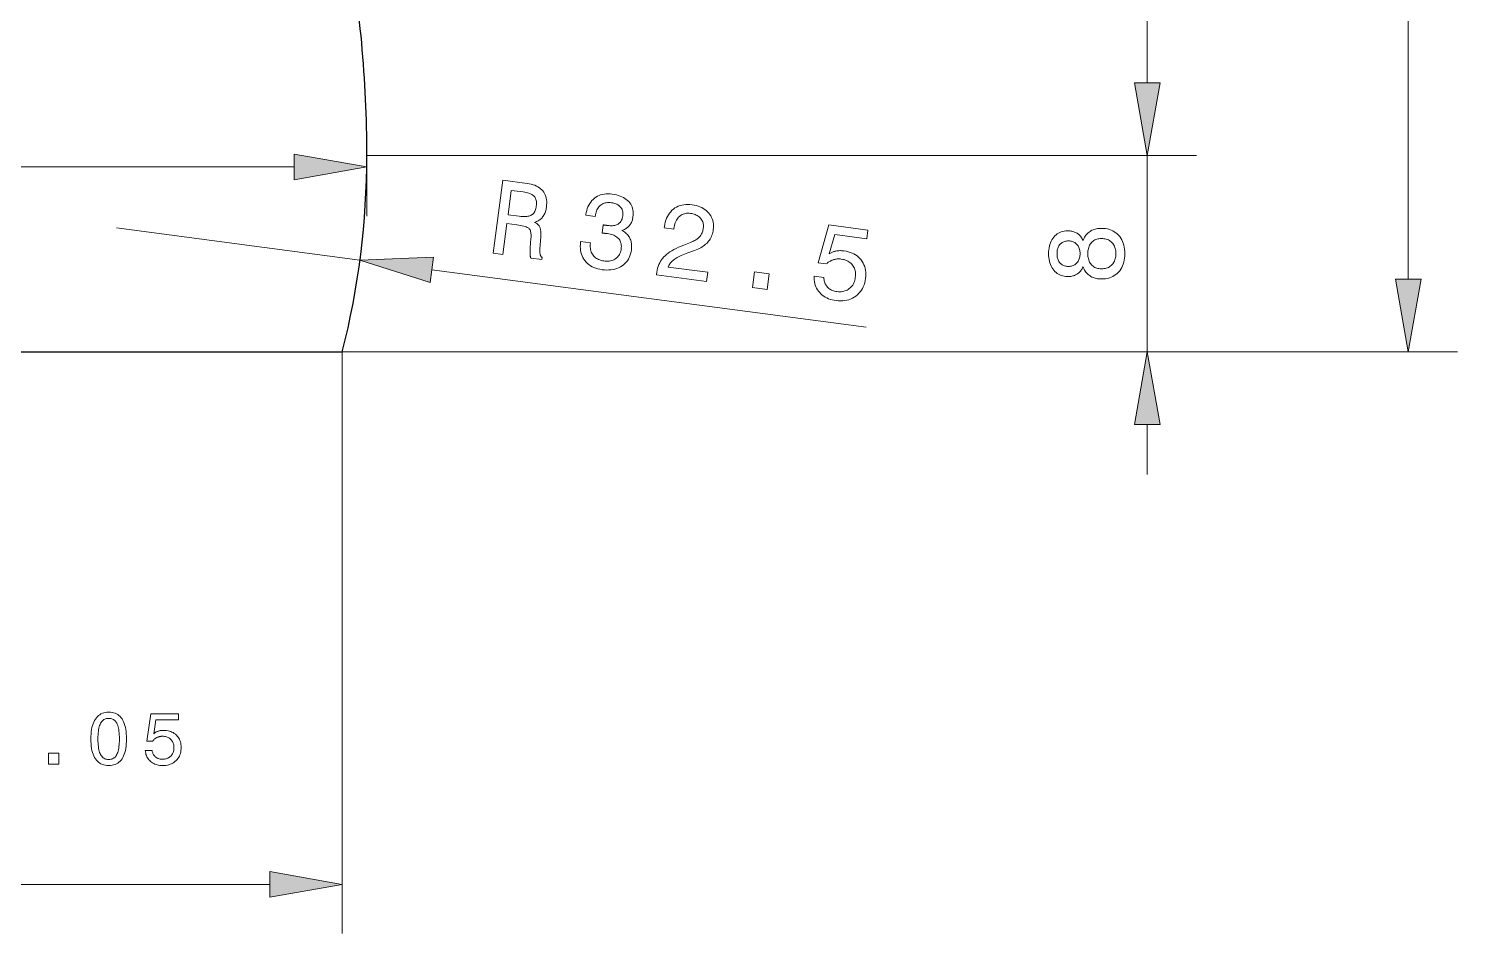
# Model space of a CAD drawing. Extents: x 0 to 297, y 0 to 420.
# Drawn here: x 162.3 to 220.5, y 111.1 to 148 of the extents above; entities that cross this region are included whole.
import ezdxf

# ---------------------------------------------------------------- set-up
doc = ezdxf.new("R2010")
doc.units = 0

msp = doc.modelspace()

# ---------------------------------------------------------------- linework, layer by layer
at = {"color": 7, "lineweight": 13}
for p, q in [((218.505, 137.787), (218.505, 351.878)), ((207.872, 145.787), (207.872, 177.878)), ((176.088, 142.832), (209.872, 142.832)), ((176.088, 142.832), (209.872, 142.832)), ((135.543, 142.364), (173.134, 142.364)), ((175.038, 134.832), (209.872, 134.832)), ((175.038, 134.832), (220.505, 134.832)), ((175.088, 134.832), (175.088, 111.135)), ((136.543, 113.135), (172.134, 113.135))]:
    msp.add_line(p, q, dxfattribs=at)
at = {"color": 7, "lineweight": 13, "ltscale": 0.051139}
for p, q in [((207.872, 145.787), (207.872, 147.832)), ((207.872, 129.832), (207.872, 131.878))]:
    msp.add_line(p, q, dxfattribs=at)
at = {"color": 7, "lineweight": 13, "ltscale": 0.061712}
msp.add_line((176.088, 142.832), (176.088, 140.364), dxfattribs=at)
at = {"color": 7, "lineweight": 13, "ltscale": 0.2}
msp.add_line((207.872, 134.832), (207.872, 142.832), dxfattribs=at)
at = {"color": 7, "lineweight": 13, "ltscale": 0.25}
msp.add_line((165.893, 139.878), (175.807, 138.565), dxfattribs=at)
at = {"color": 7, "lineweight": 13, "ltscale": 0.446069}
msp.add_line((178.736, 138.177), (196.424, 135.834), dxfattribs=at)
at = {"color": 7, "lineweight": 30}
for p, q in [((133.588, 134.832), (175.088, 134.832)), ((133.638, 134.832), (175.038, 134.832))]:
    msp.add_line(p, q, dxfattribs=at)
at = {"color": 7, "lineweight": 13}
for points in [[(207.351, 145.787), (207.872, 142.832), (208.393, 145.787)], [(207.351, 145.787), (207.872, 142.832), (208.393, 145.787)], [(173.134, 141.843), (176.088, 142.364), (173.134, 142.885)], [(181.229, 138.855), (181.623, 141.825), (182.615, 141.694), (182.701, 141.68), (182.781, 141.663), (182.857, 141.642), (182.928, 141.617), (182.995, 141.588), (183.056, 141.556), (183.113, 141.52), (183.165, 141.48), (183.213, 141.436), (183.255, 141.389), (183.293, 141.338), (183.326, 141.283), (183.353, 141.226), (183.375, 141.165), (183.393, 141.1), (183.405, 141.033), (183.412, 140.962), (183.414, 140.887), (183.41, 140.809), (183.402, 140.728), (183.395, 140.68), (183.385, 140.634), (183.374, 140.59), (183.362, 140.547), (183.347, 140.506), (183.331, 140.467), (183.313, 140.429), (183.293, 140.394), (183.271, 140.36), (183.248, 140.328), (183.223, 140.297), (183.196, 140.269), (183.167, 140.242), (183.137, 140.217), (183.105, 140.194), (183.071, 140.173), (183.036, 140.154), (182.999, 140.137), (182.96, 140.121), (182.92, 140.107), (182.95, 140.093), (182.978, 140.077), (183.005, 140.06), (183.029, 140.042), (183.051, 140.024), (183.072, 140.004), (183.09, 139.984), (183.106, 139.962), (183.12, 139.94), (183.133, 139.916), (183.143, 139.891), (183.152, 139.862), (183.16, 139.831), (183.166, 139.796), (183.171, 139.758), (183.174, 139.716), (183.176, 139.672), (183.176, 139.624), (183.174, 139.573), (183.172, 139.519), (183.139, 139.032), (183.137, 139.001), (183.136, 138.972), (183.135, 138.944), (183.135, 138.918), (183.136, 138.894), (183.137, 138.871), (183.139, 138.85), (183.142, 138.831), (183.145, 138.813), (183.148, 138.797), (183.153, 138.782), (183.158, 138.767), (183.163, 138.753), (183.17, 138.74), (183.177, 138.728), (183.185, 138.716), (183.194, 138.704), (183.204, 138.694), (183.214, 138.683), (183.225, 138.674), (183.215, 138.592), (182.765, 138.652), (182.761, 138.663), (182.757, 138.675), (182.753, 138.687), (182.75, 138.701), (182.747, 138.716), (182.744, 138.731), (182.742, 138.748), (182.74, 138.765), (182.738, 138.783), (182.736, 138.803), (182.735, 138.823), (182.735, 138.845), (182.734, 138.868), (182.734, 138.892), (182.735, 138.918), (182.735, 138.945), (182.736, 138.973), (182.738, 139.002), (182.739, 139.033), (182.741, 139.066), (182.771, 139.453), (182.775, 139.509), (182.776, 139.562), (182.774, 139.611), (182.771, 139.656), (182.765, 139.698), (182.757, 139.735), (182.747, 139.769), (182.734, 139.799), (182.719, 139.825), (182.702, 139.847), (182.681, 139.867), (182.653, 139.886), (182.619, 139.904), (182.578, 139.921), (182.531, 139.937), (182.478, 139.952), (182.418, 139.966), (182.352, 139.979), (182.279, 139.991), (182.2, 140.003), (181.792, 140.057), (181.626, 138.803)], [(182.456, 141.345), (181.972, 141.409), (181.841, 140.42), (182.298, 140.36), (182.366, 140.352), (182.43, 140.347), (182.49, 140.345), (182.546, 140.346), (182.598, 140.349), (182.647, 140.356), (182.691, 140.365), (182.731, 140.377), (182.768, 140.392), (182.8, 140.41), (182.83, 140.431), (182.857, 140.456), (182.882, 140.484), (182.904, 140.515), (182.924, 140.55), (182.942, 140.588), (182.957, 140.629), (182.97, 140.674), (182.981, 140.723), (182.989, 140.774), (182.994, 140.826), (182.997, 140.875), (182.996, 140.921), (182.992, 140.964), (182.985, 141.005), (182.975, 141.043), (182.962, 141.079), (182.945, 141.112), (182.926, 141.142), (182.903, 141.17), (182.877, 141.195), (182.847, 141.219), (182.812, 141.241), (182.774, 141.261), (182.731, 141.279), (182.684, 141.296), (182.634, 141.311), (182.579, 141.324), (182.52, 141.335)], [(184.796, 139.332), (185.191, 139.279), (185.185, 139.218), (185.184, 139.158), (185.185, 139.101), (185.191, 139.047), (185.2, 138.995), (185.213, 138.945), (185.229, 138.898), (185.248, 138.853), (185.272, 138.811), (185.299, 138.77), (185.329, 138.733), (185.362, 138.699), (185.399, 138.668), (185.438, 138.64), (185.481, 138.615), (185.527, 138.593), (185.576, 138.574), (185.627, 138.558), (185.683, 138.546), (185.741, 138.536), (185.798, 138.53), (185.854, 138.528), (185.907, 138.529), (185.958, 138.533), (186.008, 138.541), (186.055, 138.552), (186.1, 138.567), (186.143, 138.585), (186.184, 138.607), (186.222, 138.632), (186.259, 138.66), (186.292, 138.691), (186.322, 138.725), (186.349, 138.762), (186.373, 138.801), (186.394, 138.844), (186.412, 138.889), (186.427, 138.936), (186.439, 138.987), (186.448, 139.04), (186.452, 139.089), (186.454, 139.136), (186.451, 139.182), (186.445, 139.225), (186.435, 139.267), (186.422, 139.307), (186.405, 139.346), (186.385, 139.382), (186.361, 139.417), (186.333, 139.45), (186.302, 139.481), (186.268, 139.51), (186.23, 139.536), (186.19, 139.559), (186.147, 139.581), (186.1, 139.6), (186.051, 139.616), (185.998, 139.63), (185.943, 139.642), (185.884, 139.651), (185.876, 139.652), (185.867, 139.653), (185.859, 139.654), (185.85, 139.655), (185.841, 139.656), (185.832, 139.657), (185.823, 139.658), (185.814, 139.659), (185.805, 139.66), (185.796, 139.66), (185.787, 139.661), (185.776, 139.662), (185.766, 139.663), (185.754, 139.664), (185.742, 139.665), (185.73, 139.666), (185.717, 139.667), (185.703, 139.668), (185.689, 139.669), (185.674, 139.67), (185.719, 140.007), (185.728, 140.005), (185.737, 140.004), (185.746, 140.002), (185.755, 140), (185.763, 139.999), (185.772, 139.997), (185.781, 139.996), (185.789, 139.995), (185.798, 139.993), (185.806, 139.992), (185.814, 139.991), (185.822, 139.989), (185.83, 139.988), (185.838, 139.987), (185.846, 139.986), (185.854, 139.985), (185.861, 139.984), (185.869, 139.983), (185.876, 139.982), (185.883, 139.981), (185.94, 139.974), (185.993, 139.971), (186.044, 139.97), (186.092, 139.972), (186.138, 139.976), (186.181, 139.983), (186.221, 139.993), (186.259, 140.005), (186.294, 140.02), (186.326, 140.038), (186.355, 140.058), (186.382, 140.082), (186.407, 140.108), (186.429, 140.137), (186.449, 140.168), (186.466, 140.202), (186.481, 140.24), (186.493, 140.279), (186.503, 140.322), (186.511, 140.368), (186.515, 140.412), (186.517, 140.454), (186.515, 140.495), (186.511, 140.534), (186.503, 140.572), (186.493, 140.607), (186.48, 140.641), (186.463, 140.673), (186.444, 140.704), (186.422, 140.732), (186.397, 140.759), (186.369, 140.784), (186.339, 140.806), (186.305, 140.827), (186.27, 140.845), (186.231, 140.861), (186.19, 140.875), (186.146, 140.887), (186.1, 140.897), (186.05, 140.905), (185.995, 140.911), (185.941, 140.913), (185.89, 140.911), (185.841, 140.906), (185.795, 140.898), (185.751, 140.886), (185.709, 140.87), (185.669, 140.851), (185.632, 140.828), (185.597, 140.801), (185.565, 140.771), (185.535, 140.738), (185.508, 140.701), (185.483, 140.661), (185.461, 140.617), (185.441, 140.57), (185.424, 140.52), (185.409, 140.466), (185.397, 140.409), (185.387, 140.348), (185.007, 140.399), (185.011, 140.428), (185.025, 140.513), (185.043, 140.594), (185.066, 140.671), (185.094, 140.744), (185.126, 140.812), (185.163, 140.876), (185.205, 140.936), (185.251, 140.992), (185.302, 141.043), (185.357, 141.09), (185.416, 141.133), (185.478, 141.169), (185.543, 141.2), (185.61, 141.226), (185.681, 141.245), (185.754, 141.259), (185.83, 141.268), (185.909, 141.27), (185.991, 141.267), (186.076, 141.259), (186.165, 141.245), (186.249, 141.227), (186.328, 141.206), (186.403, 141.181), (186.473, 141.152), (186.539, 141.12), (186.6, 141.084), (186.656, 141.045), (186.707, 141.001), (186.754, 140.954), (186.796, 140.904), (186.833, 140.851), (186.863, 140.796), (186.889, 140.737), (186.909, 140.676), (186.923, 140.613), (186.933, 140.546), (186.936, 140.478), (186.934, 140.406), (186.927, 140.332), (186.92, 140.289), (186.912, 140.248), (186.902, 140.209), (186.89, 140.171), (186.877, 140.135), (186.862, 140.1), (186.845, 140.067), (186.826, 140.035), (186.805, 140.005), (186.783, 139.976), (186.759, 139.949), (186.734, 139.924), (186.707, 139.9), (186.678, 139.878), (186.648, 139.858), (186.616, 139.839), (186.582, 139.822), (186.547, 139.807), (186.51, 139.793), (186.471, 139.782), (186.516, 139.757), (186.558, 139.73), (186.597, 139.702), (186.634, 139.673), (186.668, 139.641), (186.699, 139.608), (186.728, 139.574), (186.755, 139.537), (186.779, 139.499), (186.8, 139.459), (186.818, 139.418), (186.834, 139.376), (186.847, 139.332), (186.858, 139.286), (186.866, 139.24), (186.871, 139.192), (186.873, 139.142), (186.873, 139.091), (186.869, 139.039), (186.864, 138.985), (186.85, 138.902), (186.83, 138.822), (186.805, 138.747), (186.775, 138.676), (186.739, 138.609), (186.698, 138.546), (186.652, 138.487), (186.6, 138.433), (186.543, 138.383), (186.48, 138.336), (186.413, 138.295), (186.343, 138.26), (186.27, 138.23), (186.193, 138.206), (186.114, 138.187), (186.031, 138.174), (185.945, 138.167), (185.856, 138.166), (185.764, 138.17), (185.668, 138.18), (185.578, 138.195), (185.493, 138.214), (185.412, 138.239), (185.336, 138.268), (185.264, 138.302), (185.196, 138.342), (185.133, 138.386), (185.074, 138.434), (185.02, 138.488), (184.97, 138.547), (184.926, 138.61), (184.887, 138.675), (184.854, 138.743), (184.827, 138.815), (184.807, 138.889), (184.792, 138.966), (184.783, 139.046), (184.78, 139.128), (184.783, 139.214), (184.792, 139.302)], [(187.878, 137.975), (187.88, 137.987), (187.893, 138.074), (187.911, 138.157), (187.932, 138.236), (187.956, 138.312), (187.985, 138.385), (188.017, 138.454), (188.052, 138.52), (188.092, 138.583), (188.135, 138.641), (188.182, 138.697), (188.234, 138.75), (188.293, 138.802), (188.358, 138.854), (188.43, 138.904), (188.509, 138.953), (188.594, 139.002), (188.685, 139.049), (188.783, 139.095), (188.888, 139.141), (189, 139.185), (189.271, 139.29), (189.318, 139.309), (189.364, 139.329), (189.407, 139.35), (189.447, 139.372), (189.485, 139.394), (189.521, 139.418), (189.554, 139.443), (189.585, 139.468), (189.614, 139.495), (189.64, 139.522), (189.664, 139.551), (189.686, 139.581), (189.706, 139.612), (189.724, 139.645), (189.74, 139.679), (189.755, 139.714), (189.767, 139.751), (189.777, 139.789), (189.786, 139.828), (189.792, 139.869), (189.797, 139.916), (189.798, 139.961), (189.795, 140.005), (189.789, 140.047), (189.78, 140.088), (189.767, 140.128), (189.751, 140.166), (189.731, 140.203), (189.707, 140.238), (189.681, 140.272), (189.651, 140.304), (189.618, 140.333), (189.583, 140.36), (189.546, 140.384), (189.506, 140.406), (189.463, 140.425), (189.418, 140.441), (189.37, 140.455), (189.319, 140.466), (189.266, 140.475), (189.213, 140.48), (189.162, 140.481), (189.112, 140.478), (189.065, 140.471), (189.019, 140.461), (188.975, 140.446), (188.933, 140.427), (188.892, 140.404), (188.853, 140.378), (188.817, 140.347), (188.782, 140.313), (188.75, 140.275), (188.721, 140.235), (188.694, 140.191), (188.671, 140.144), (188.65, 140.094), (188.632, 140.041), (188.616, 139.984), (188.604, 139.925), (188.594, 139.862), (188.589, 139.826), (188.2, 139.878), (188.208, 139.939), (188.223, 140.03), (188.243, 140.117), (188.268, 140.2), (188.297, 140.278), (188.331, 140.351), (188.37, 140.42), (188.414, 140.484), (188.463, 140.543), (188.516, 140.598), (188.575, 140.648), (188.637, 140.693), (188.702, 140.732), (188.771, 140.765), (188.842, 140.792), (188.917, 140.813), (188.995, 140.827), (189.075, 140.836), (189.159, 140.839), (189.246, 140.836), (189.336, 140.827), (189.422, 140.813), (189.504, 140.795), (189.582, 140.772), (189.655, 140.745), (189.725, 140.713), (189.791, 140.677), (189.852, 140.637), (189.91, 140.592), (189.964, 140.542), (190.013, 140.488), (190.058, 140.431), (190.097, 140.372), (190.13, 140.31), (190.157, 140.245), (190.179, 140.179), (190.195, 140.11), (190.204, 140.039), (190.208, 139.965), (190.207, 139.889), (190.199, 139.811), (190.189, 139.751), (190.177, 139.692), (190.161, 139.635), (190.143, 139.581), (190.121, 139.528), (190.097, 139.477), (190.069, 139.429), (190.039, 139.382), (190.005, 139.337), (189.969, 139.294), (189.929, 139.253), (189.887, 139.213), (189.841, 139.175), (189.792, 139.139), (189.74, 139.105), (189.684, 139.072), (189.626, 139.041), (189.564, 139.012), (189.499, 138.984), (189.431, 138.958), (189.163, 138.864), (189.089, 138.836), (189.019, 138.808), (188.953, 138.781), (188.891, 138.754), (188.833, 138.727), (188.779, 138.7), (188.73, 138.674), (188.684, 138.647), (188.643, 138.621), (188.606, 138.595), (188.572, 138.569), (188.539, 138.541), (188.509, 138.513), (188.481, 138.483), (188.455, 138.453), (188.431, 138.421), (188.409, 138.389), (188.389, 138.356), (188.371, 138.321), (188.355, 138.286), (189.969, 138.072), (189.92, 137.704)], [(194.305, 137.912), (194.702, 137.86), (194.704, 137.813), (194.71, 137.769), (194.717, 137.726), (194.728, 137.684), (194.741, 137.644), (194.757, 137.607), (194.775, 137.57), (194.797, 137.536), (194.821, 137.503), (194.847, 137.472), (194.877, 137.443), (194.908, 137.416), (194.941, 137.391), (194.977, 137.37), (195.014, 137.35), (195.053, 137.333), (195.095, 137.318), (195.139, 137.305), (195.185, 137.295), (195.232, 137.288), (195.291, 137.282), (195.348, 137.28), (195.403, 137.282), (195.457, 137.288), (195.508, 137.298), (195.558, 137.311), (195.605, 137.329), (195.651, 137.351), (195.695, 137.376), (195.737, 137.406), (195.777, 137.439), (195.813, 137.475), (195.846, 137.513), (195.875, 137.554), (195.902, 137.598), (195.924, 137.645), (195.944, 137.695), (195.96, 137.747), (195.973, 137.802), (195.982, 137.86), (195.989, 137.92), (195.991, 137.978), (195.989, 138.033), (195.983, 138.087), (195.974, 138.139), (195.96, 138.188), (195.943, 138.236), (195.921, 138.282), (195.896, 138.325), (195.867, 138.367), (195.834, 138.406), (195.798, 138.442), (195.76, 138.474), (195.718, 138.504), (195.674, 138.53), (195.627, 138.552), (195.576, 138.572), (195.523, 138.588), (195.467, 138.601), (195.408, 138.611), (195.373, 138.615), (195.339, 138.617), (195.306, 138.618), (195.272, 138.617), (195.24, 138.615), (195.207, 138.612), (195.175, 138.607), (195.144, 138.601), (195.113, 138.593), (195.082, 138.584), (195.052, 138.573), (195.022, 138.561), (194.993, 138.547), (194.965, 138.532), (194.937, 138.516), (194.909, 138.498), (194.882, 138.479), (194.856, 138.458), (194.83, 138.436), (194.805, 138.412), (194.464, 138.457), (194.907, 140.002), (196.496, 139.792), (196.449, 139.44), (195.147, 139.613), (194.922, 138.828), (194.946, 138.844), (194.971, 138.858), (194.996, 138.872), (195.022, 138.884), (195.049, 138.896), (195.076, 138.906), (195.105, 138.916), (195.133, 138.924), (195.163, 138.932), (195.193, 138.938), (195.223, 138.943), (195.254, 138.948), (195.285, 138.951), (195.317, 138.953), (195.349, 138.955), (195.382, 138.955), (195.415, 138.954), (195.448, 138.952), (195.482, 138.949), (195.516, 138.945), (195.605, 138.931), (195.69, 138.911), (195.771, 138.886), (195.848, 138.857), (195.92, 138.823), (195.988, 138.783), (196.051, 138.739), (196.111, 138.689), (196.166, 138.635), (196.217, 138.576), (196.262, 138.513), (196.302, 138.447), (196.335, 138.379), (196.363, 138.308), (196.384, 138.234), (196.4, 138.158), (196.409, 138.079), (196.412, 137.997), (196.41, 137.913), (196.401, 137.826), (196.386, 137.735), (196.365, 137.648), (196.339, 137.565), (196.308, 137.486), (196.271, 137.412), (196.229, 137.343), (196.181, 137.277), (196.128, 137.216), (196.069, 137.159), (196.005, 137.107), (195.937, 137.06), (195.866, 137.019), (195.792, 136.984), (195.715, 136.956), (195.636, 136.934), (195.553, 136.918), (195.468, 136.909), (195.38, 136.906), (195.29, 136.909), (195.196, 136.918), (195.114, 136.932), (195.035, 136.949), (194.96, 136.971), (194.888, 136.998), (194.82, 137.028), (194.755, 137.064), (194.694, 137.103), (194.636, 137.147), (194.582, 137.195), (194.531, 137.248), (194.484, 137.304), (194.443, 137.362), (194.407, 137.423), (194.377, 137.486), (194.352, 137.551), (194.332, 137.619), (194.317, 137.689), (194.308, 137.761), (194.304, 137.835)], [(205.257, 138.296), (205.238, 138.257), (205.218, 138.22), (205.196, 138.186), (205.174, 138.153), (205.15, 138.122), (205.124, 138.094), (205.098, 138.067), (205.07, 138.042), (205.041, 138.019), (205.01, 137.998), (204.978, 137.98), (204.945, 137.963), (204.91, 137.948), (204.874, 137.935), (204.836, 137.924), (204.797, 137.915), (204.757, 137.908), (204.715, 137.903), (204.671, 137.9), (204.626, 137.899), (204.559, 137.902), (204.494, 137.91), (204.432, 137.923), (204.372, 137.941), (204.315, 137.964), (204.26, 137.992), (204.208, 138.026), (204.159, 138.065), (204.112, 138.108), (204.068, 138.158), (204.027, 138.211), (203.99, 138.267), (203.958, 138.327), (203.93, 138.389), (203.906, 138.455), (203.887, 138.524), (203.872, 138.596), (203.861, 138.671), (203.855, 138.75), (203.853, 138.831), (203.855, 138.913), (203.861, 138.992), (203.872, 139.067), (203.887, 139.139), (203.906, 139.208), (203.93, 139.274), (203.958, 139.337), (203.99, 139.396), (204.027, 139.452), (204.068, 139.505), (204.112, 139.553), (204.159, 139.597), (204.208, 139.635), (204.26, 139.669), (204.315, 139.697), (204.372, 139.72), (204.432, 139.738), (204.494, 139.751), (204.559, 139.758), (204.626, 139.761), (204.672, 139.76), (204.715, 139.757), (204.758, 139.752), (204.798, 139.745), (204.838, 139.737), (204.876, 139.726), (204.912, 139.713), (204.947, 139.699), (204.98, 139.682), (205.012, 139.664), (205.043, 139.643), (205.072, 139.621), (205.1, 139.596), (205.126, 139.57), (205.151, 139.541), (205.175, 139.51), (205.197, 139.477), (205.219, 139.443), (205.238, 139.406), (205.257, 139.367), (205.276, 139.415), (205.298, 139.46), (205.321, 139.504), (205.347, 139.545), (205.374, 139.583), (205.404, 139.619), (205.435, 139.653), (205.469, 139.684), (205.504, 139.712), (205.541, 139.739), (205.581, 139.763), (205.621, 139.784), (205.664, 139.803), (205.709, 139.819), (205.755, 139.833), (205.803, 139.844), (205.852, 139.853), (205.904, 139.859), (205.957, 139.863), (206.011, 139.864), (206.096, 139.861), (206.177, 139.853), (206.255, 139.839), (206.329, 139.819), (206.4, 139.794), (206.467, 139.764), (206.531, 139.727), (206.591, 139.685), (206.648, 139.638), (206.701, 139.585), (206.75, 139.527), (206.793, 139.465), (206.832, 139.4), (206.865, 139.33), (206.894, 139.257), (206.917, 139.179), (206.935, 139.098), (206.948, 139.013), (206.955, 138.924), (206.958, 138.831), (206.955, 138.738), (206.948, 138.649), (206.935, 138.564), (206.917, 138.483), (206.894, 138.406), (206.865, 138.333), (206.832, 138.263), (206.793, 138.198), (206.75, 138.136), (206.701, 138.079), (206.648, 138.026), (206.591, 137.978), (206.531, 137.937), (206.467, 137.9), (206.4, 137.87), (206.329, 137.845), (206.255, 137.825), (206.177, 137.811), (206.096, 137.803), (206.011, 137.8), (205.957, 137.801), (205.904, 137.805), (205.852, 137.812), (205.803, 137.82), (205.755, 137.832), (205.709, 137.845), (205.664, 137.862), (205.621, 137.88), (205.581, 137.902), (205.541, 137.926), (205.504, 137.952), (205.469, 137.981), (205.435, 138.012), (205.404, 138.045), (205.374, 138.081), (205.347, 138.119), (205.321, 138.16), (205.298, 138.203), (205.276, 138.248)], [(204.66, 138.31), (204.702, 138.312), (204.743, 138.316), (204.781, 138.323), (204.819, 138.333), (204.854, 138.346), (204.888, 138.362), (204.92, 138.38), (204.95, 138.401), (204.979, 138.426), (205.006, 138.453), (205.031, 138.482), (205.053, 138.513), (205.072, 138.547), (205.089, 138.582), (205.104, 138.618), (205.116, 138.657), (205.125, 138.698), (205.131, 138.74), (205.135, 138.785), (205.137, 138.831), (205.135, 138.878), (205.131, 138.923), (205.125, 138.965), (205.116, 139.006), (205.104, 139.045), (205.089, 139.082), (205.072, 139.118), (205.053, 139.151), (205.031, 139.182), (205.006, 139.212), (204.979, 139.239), (204.95, 139.263), (204.92, 139.284), (204.888, 139.303), (204.854, 139.318), (204.819, 139.331), (204.781, 139.341), (204.743, 139.348), (204.702, 139.353), (204.66, 139.354), (204.618, 139.353), (204.578, 139.348), (204.539, 139.341), (204.503, 139.332), (204.468, 139.319), (204.435, 139.304), (204.404, 139.286), (204.375, 139.265), (204.347, 139.241), (204.322, 139.215), (204.298, 139.186), (204.277, 139.155), (204.259, 139.122), (204.243, 139.087), (204.229, 139.049), (204.218, 139.01), (204.209, 138.968), (204.203, 138.925), (204.2, 138.879), (204.198, 138.831), (204.2, 138.784), (204.203, 138.738), (204.209, 138.695), (204.218, 138.654), (204.229, 138.615), (204.243, 138.577), (204.259, 138.542), (204.277, 138.509), (204.298, 138.478), (204.322, 138.45), (204.347, 138.423), (204.375, 138.399), (204.404, 138.379), (204.435, 138.36), (204.468, 138.345), (204.503, 138.333), (204.539, 138.323), (204.578, 138.316), (204.618, 138.312)], [(206.003, 138.216), (206.057, 138.217), (206.108, 138.222), (206.157, 138.23), (206.204, 138.242), (206.248, 138.257), (206.291, 138.275), (206.33, 138.297), (206.368, 138.321), (206.403, 138.35), (206.436, 138.381), (206.466, 138.415), (206.494, 138.452), (206.517, 138.491), (206.538, 138.532), (206.556, 138.576), (206.57, 138.623), (206.581, 138.671), (206.589, 138.722), (206.594, 138.775), (206.595, 138.831), (206.594, 138.887), (206.589, 138.941), (206.581, 138.992), (206.57, 139.041), (206.556, 139.088), (206.538, 139.132), (206.517, 139.173), (206.494, 139.212), (206.466, 139.249), (206.436, 139.283), (206.403, 139.315), (206.368, 139.343), (206.33, 139.368), (206.291, 139.389), (206.248, 139.407), (206.204, 139.422), (206.157, 139.434), (206.108, 139.442), (206.057, 139.447), (206.003, 139.449), (205.953, 139.447), (205.905, 139.442), (205.86, 139.434), (205.816, 139.423), (205.775, 139.408), (205.735, 139.39), (205.698, 139.368), (205.663, 139.344), (205.63, 139.316), (205.599, 139.284), (205.571, 139.25), (205.546, 139.214), (205.523, 139.175), (205.504, 139.133), (205.488, 139.089), (205.474, 139.042), (205.464, 138.993), (205.457, 138.942), (205.452, 138.888), (205.451, 138.831), (205.452, 138.775), (205.457, 138.721), (205.464, 138.67), (205.474, 138.621), (205.488, 138.575), (205.504, 138.531), (205.523, 138.49), (205.546, 138.451), (205.571, 138.414), (205.599, 138.38), (205.63, 138.349), (205.663, 138.321), (205.698, 138.296), (205.735, 138.275), (205.775, 138.257), (205.816, 138.242), (205.86, 138.23), (205.905, 138.222), (205.953, 138.217)], [(178.804, 138.693), (175.807, 138.565), (178.667, 137.66)], [(191.797, 137.456), (191.881, 138.093), (192.473, 138.015), (192.388, 137.377)], [(217.984, 137.787), (218.505, 134.832), (219.026, 137.787)], [(208.393, 131.878), (207.872, 134.832), (207.351, 131.878)], [(164.846, 119.059), (164.848, 119.163), (164.853, 119.262), (164.862, 119.356), (164.875, 119.444), (164.892, 119.528), (164.913, 119.607), (164.937, 119.68), (164.965, 119.748), (164.996, 119.812), (165.032, 119.87), (165.071, 119.923), (165.113, 119.97), (165.159, 120.012), (165.208, 120.048), (165.26, 120.078), (165.316, 120.103), (165.375, 120.123), (165.438, 120.137), (165.504, 120.145), (165.573, 120.148), (165.643, 120.145), (165.71, 120.137), (165.773, 120.123), (165.832, 120.104), (165.888, 120.079), (165.941, 120.049), (165.99, 120.013), (166.035, 119.971), (166.077, 119.924), (166.116, 119.872), (166.151, 119.814), (166.182, 119.751), (166.209, 119.683), (166.233, 119.609), (166.253, 119.531), (166.27, 119.447), (166.283, 119.358), (166.292, 119.263), (166.298, 119.164), (166.299, 119.059), (166.298, 118.954), (166.292, 118.855), (166.283, 118.761), (166.27, 118.672), (166.253, 118.588), (166.233, 118.51), (166.209, 118.437), (166.182, 118.369), (166.151, 118.306), (166.116, 118.249), (166.077, 118.197), (166.035, 118.15), (165.99, 118.109), (165.941, 118.073), (165.888, 118.043), (165.832, 118.018), (165.773, 117.999), (165.71, 117.985), (165.643, 117.977), (165.573, 117.974), (165.504, 117.977), (165.438, 117.985), (165.375, 117.999), (165.316, 118.018), (165.26, 118.043), (165.208, 118.074), (165.159, 118.109), (165.113, 118.151), (165.071, 118.198), (165.032, 118.25), (164.996, 118.308), (164.965, 118.371), (164.937, 118.439), (164.913, 118.512), (164.892, 118.59), (164.875, 118.674), (164.862, 118.762), (164.853, 118.856), (164.848, 118.955)], [(165.135, 119.059), (165.136, 118.974), (165.139, 118.895), (165.145, 118.819), (165.152, 118.749), (165.162, 118.683), (165.173, 118.622), (165.187, 118.565), (165.203, 118.513), (165.221, 118.466), (165.241, 118.424), (165.264, 118.385), (165.289, 118.351), (165.316, 118.321), (165.345, 118.295), (165.377, 118.272), (165.412, 118.254), (165.449, 118.24), (165.488, 118.23), (165.529, 118.224), (165.573, 118.222), (165.618, 118.224), (165.659, 118.23), (165.699, 118.24), (165.735, 118.254), (165.77, 118.272), (165.802, 118.294), (165.831, 118.32), (165.858, 118.35), (165.883, 118.383), (165.905, 118.421), (165.924, 118.464), (165.942, 118.511), (165.958, 118.562), (165.971, 118.619), (165.983, 118.68), (165.992, 118.746), (165.999, 118.817), (166.004, 118.893), (166.008, 118.974), (166.009, 119.059), (166.008, 119.144), (166.004, 119.225), (165.999, 119.301), (165.992, 119.372), (165.983, 119.438), (165.971, 119.5), (165.958, 119.557), (165.942, 119.609), (165.924, 119.656), (165.905, 119.698), (165.883, 119.736), (165.858, 119.77), (165.831, 119.799), (165.802, 119.825), (165.77, 119.847), (165.735, 119.865), (165.699, 119.879), (165.659, 119.889), (165.618, 119.895), (165.573, 119.897), (165.529, 119.895), (165.488, 119.889), (165.449, 119.879), (165.412, 119.865), (165.377, 119.847), (165.345, 119.825), (165.316, 119.798), (165.289, 119.768), (165.264, 119.734), (165.241, 119.696), (165.221, 119.653), (165.203, 119.606), (165.187, 119.554), (165.173, 119.497), (165.162, 119.436), (165.152, 119.37), (165.145, 119.299), (165.139, 119.224), (165.136, 119.144)], [(167.064, 118.582), (167.344, 118.582), (167.35, 118.55), (167.358, 118.52), (167.367, 118.49), (167.378, 118.463), (167.391, 118.436), (167.405, 118.411), (167.422, 118.388), (167.44, 118.366), (167.459, 118.345), (167.481, 118.326), (167.504, 118.309), (167.528, 118.293), (167.553, 118.279), (167.58, 118.267), (167.607, 118.257), (167.636, 118.249), (167.667, 118.242), (167.698, 118.238), (167.731, 118.235), (167.765, 118.234), (167.806, 118.235), (167.846, 118.239), (167.884, 118.245), (167.92, 118.254), (167.955, 118.266), (167.988, 118.28), (168.02, 118.297), (168.05, 118.316), (168.078, 118.338), (168.104, 118.362), (168.129, 118.389), (168.15, 118.417), (168.17, 118.447), (168.186, 118.478), (168.201, 118.511), (168.212, 118.546), (168.221, 118.582), (168.227, 118.62), (168.231, 118.659), (168.233, 118.7), (168.231, 118.742), (168.228, 118.782), (168.221, 118.821), (168.212, 118.857), (168.201, 118.892), (168.187, 118.926), (168.17, 118.957), (168.151, 118.987), (168.13, 119.015), (168.106, 119.041), (168.079, 119.065), (168.051, 119.087), (168.022, 119.106), (167.99, 119.122), (167.957, 119.136), (167.922, 119.148), (167.885, 119.157), (167.847, 119.163), (167.807, 119.167), (167.765, 119.168), (167.74, 119.168), (167.717, 119.166), (167.693, 119.164), (167.67, 119.16), (167.648, 119.156), (167.626, 119.151), (167.604, 119.144), (167.582, 119.137), (167.562, 119.129), (167.541, 119.119), (167.521, 119.109), (167.502, 119.098), (167.483, 119.086), (167.464, 119.073), (167.447, 119.059), (167.429, 119.044), (167.412, 119.028), (167.396, 119.011), (167.38, 118.993), (167.365, 118.975), (167.124, 118.975), (167.29, 120.087), (168.411, 120.087), (168.411, 119.84), (167.492, 119.84), (167.408, 119.274), (167.423, 119.287), (167.439, 119.3), (167.455, 119.311), (167.472, 119.322), (167.49, 119.333), (167.508, 119.343), (167.526, 119.352), (167.546, 119.36), (167.565, 119.368), (167.585, 119.375), (167.606, 119.382), (167.627, 119.388), (167.649, 119.393), (167.67, 119.398), (167.693, 119.401), (167.715, 119.405), (167.738, 119.407), (167.761, 119.409), (167.785, 119.41), (167.809, 119.41), (167.872, 119.408), (167.933, 119.402), (167.992, 119.393), (168.047, 119.379), (168.101, 119.362), (168.151, 119.341), (168.2, 119.316), (168.245, 119.287), (168.289, 119.255), (168.329, 119.218), (168.367, 119.179), (168.4, 119.137), (168.43, 119.092), (168.455, 119.046), (168.477, 118.997), (168.495, 118.945), (168.509, 118.891), (168.518, 118.835), (168.524, 118.776), (168.526, 118.715), (168.524, 118.65), (168.518, 118.588), (168.507, 118.528), (168.493, 118.471), (168.474, 118.416), (168.451, 118.363), (168.424, 118.314), (168.393, 118.266), (168.357, 118.222), (168.317, 118.179), (168.274, 118.14), (168.229, 118.105), (168.181, 118.075), (168.13, 118.048), (168.077, 118.025), (168.021, 118.007), (167.963, 117.993), (167.903, 117.982), (167.839, 117.976), (167.774, 117.974), (167.715, 117.976), (167.659, 117.981), (167.605, 117.989), (167.553, 118.001), (167.502, 118.016), (167.454, 118.034), (167.408, 118.056), (167.364, 118.081), (167.322, 118.11), (167.281, 118.142), (167.244, 118.176), (167.21, 118.213), (167.18, 118.252), (167.153, 118.293), (167.129, 118.336), (167.109, 118.381), (167.093, 118.428), (167.08, 118.477), (167.07, 118.529)], [(163.126, 118.035), (163.126, 118.485), (163.544, 118.485), (163.544, 118.035)], [(172.134, 112.614), (175.088, 113.135), (172.134, 113.656)]]:
    msp.add_lwpolyline(points, close=True, dxfattribs=at)
at = {"color": 7, "lineweight": 30}
for centre, radius, start, end in [((126.088, 142.832), 50, 0, 10.52479), ((143.588, 142.832), 32.5, 345.74998, 359.99999)]:
    msp.add_arc(centre, radius, start, end, dxfattribs=at)
at = {"color": 7, "lineweight": 13}
for points in [[(207.351, 145.787), (207.872, 142.832), (207.351, 145.787), (208.393, 145.787)], [(207.351, 145.787), (207.872, 142.832), (207.351, 145.787), (208.393, 145.787)], [(173.134, 141.843), (176.088, 142.364), (173.134, 141.843), (173.134, 142.885)], [(178.804, 138.693), (175.807, 138.565), (178.804, 138.693), (178.667, 137.66)], [(217.984, 137.787), (218.505, 134.832), (217.984, 137.787), (219.026, 137.787)], [(208.393, 131.878), (207.872, 134.832), (208.393, 131.878), (207.351, 131.878)], [(172.134, 112.614), (175.088, 113.135), (172.134, 112.614), (172.134, 113.656)]]:
    msp.add_solid(points, dxfattribs=at)

doc.saveas('drawing.dxf')
